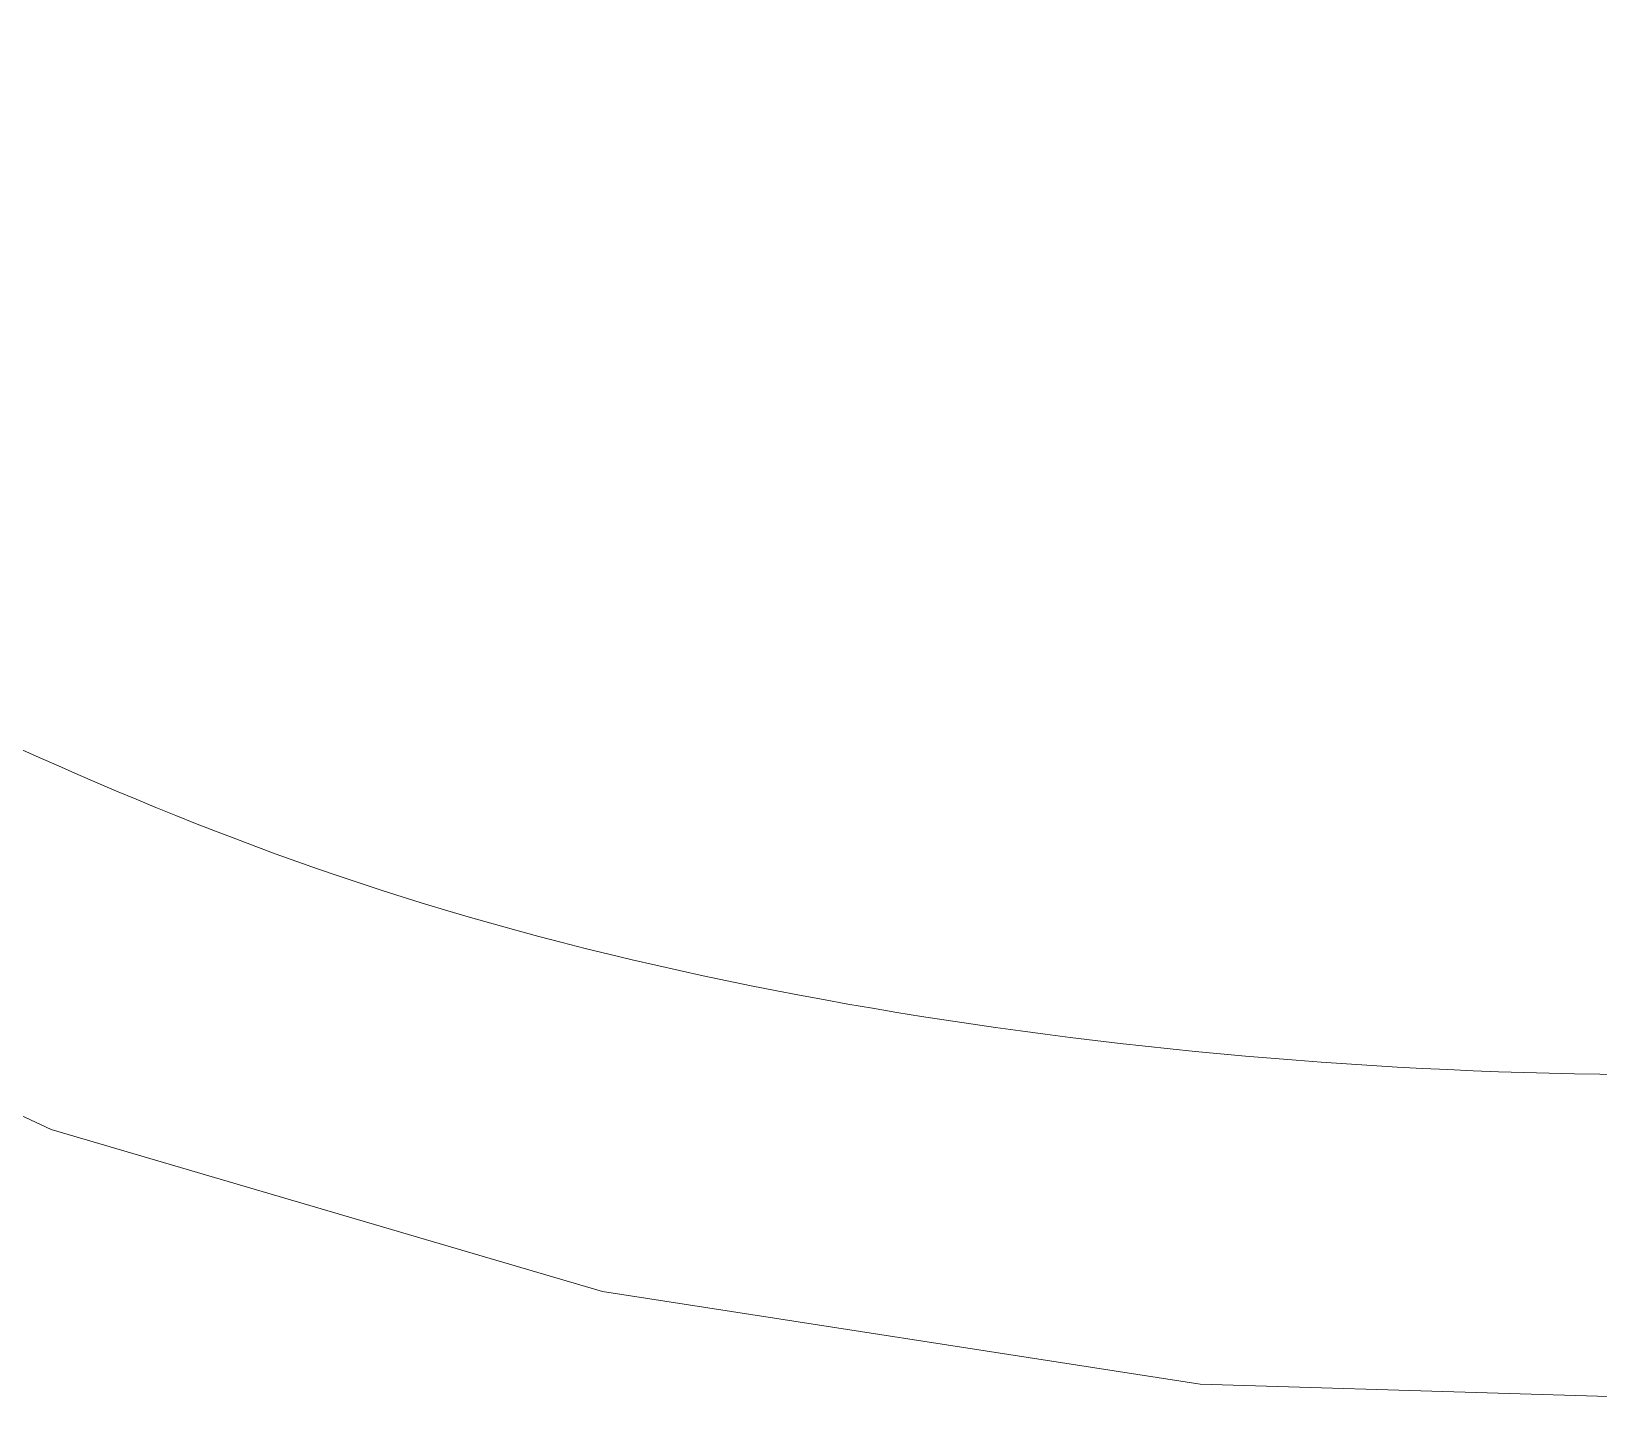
# Model space of a CAD drawing. Header units: millimetres. Extents: x -37 to 256, y 6 to 200.
# Drawn here: x 213.837 to 215.161, y 197.243 to 198.401 of the extents above; entities that cross this region are included whole.
import ezdxf

# ---------------------------------------------------------------- set-up
doc = ezdxf.new("R2010")
doc.units = ezdxf.units.MM

msp = doc.modelspace()

# ---------------------------------------------------------------- linework, layer by layer
at = {"color": 8, "linetype": 'Continuous', "lineweight": 15, "flags": 128}
msp.add_lwpolyline([(217.7151, 198.6912), (217.7117, 198.6084), (217.63, 198.3104), (217.4427, 198.0287), (217.158, 197.7756), (216.7884, 197.5623), (216.3501, 197.398), (215.8622, 197.2898), (215.346, 197.2426), (214.8241, 197.2584), (214.3192, 197.3365), (213.8535, 197.4735), (213.4474, 197.6634), (213.1185, 197.8979), (212.8812, 198.1667), (212.7459, 198.4581), (212.7151, 198.6839)], dxfattribs=at)
at = {"color": 7, "linetype": 'Continuous', "lineweight": 15}
for points, knots in [([(213.5888, 197.9083), (213.4467, 198.0053), (213.1563, 198.2034), (212.9293, 198.5794), (212.892, 198.9731), (213.0534, 199.3512), (213.3921, 199.688), (213.8925, 199.9563), (214.5081, 200.1358), (214.9555, 200.162), (215.1743, 200.1747)], [0, 0, 0, 0, 0.122291, 0.25, 0.377709, 0.5, 0.622291, 0.75, 0.877709, 1, 1, 1, 1]), ([(217.5148, 198.8236), (217.4926, 198.6973), (217.4473, 198.439), (217.1363, 198.0837), (216.6716, 197.7948), (216.0882, 197.5992), (215.4332, 197.5061), (214.7512, 197.5276), (214.0999, 197.6586), (213.7567, 197.8263), (213.5888, 197.9083)], [0, 0, 0, 0, 0.1222914, 0.25, 0.3777086, 0.5, 0.6222914, 0.75, 0.8777086, 1, 1, 1, 1])]:
    msp.add_open_spline(points, degree=3, knots=knots, dxfattribs=at)

doc.saveas('drawing.dxf')
